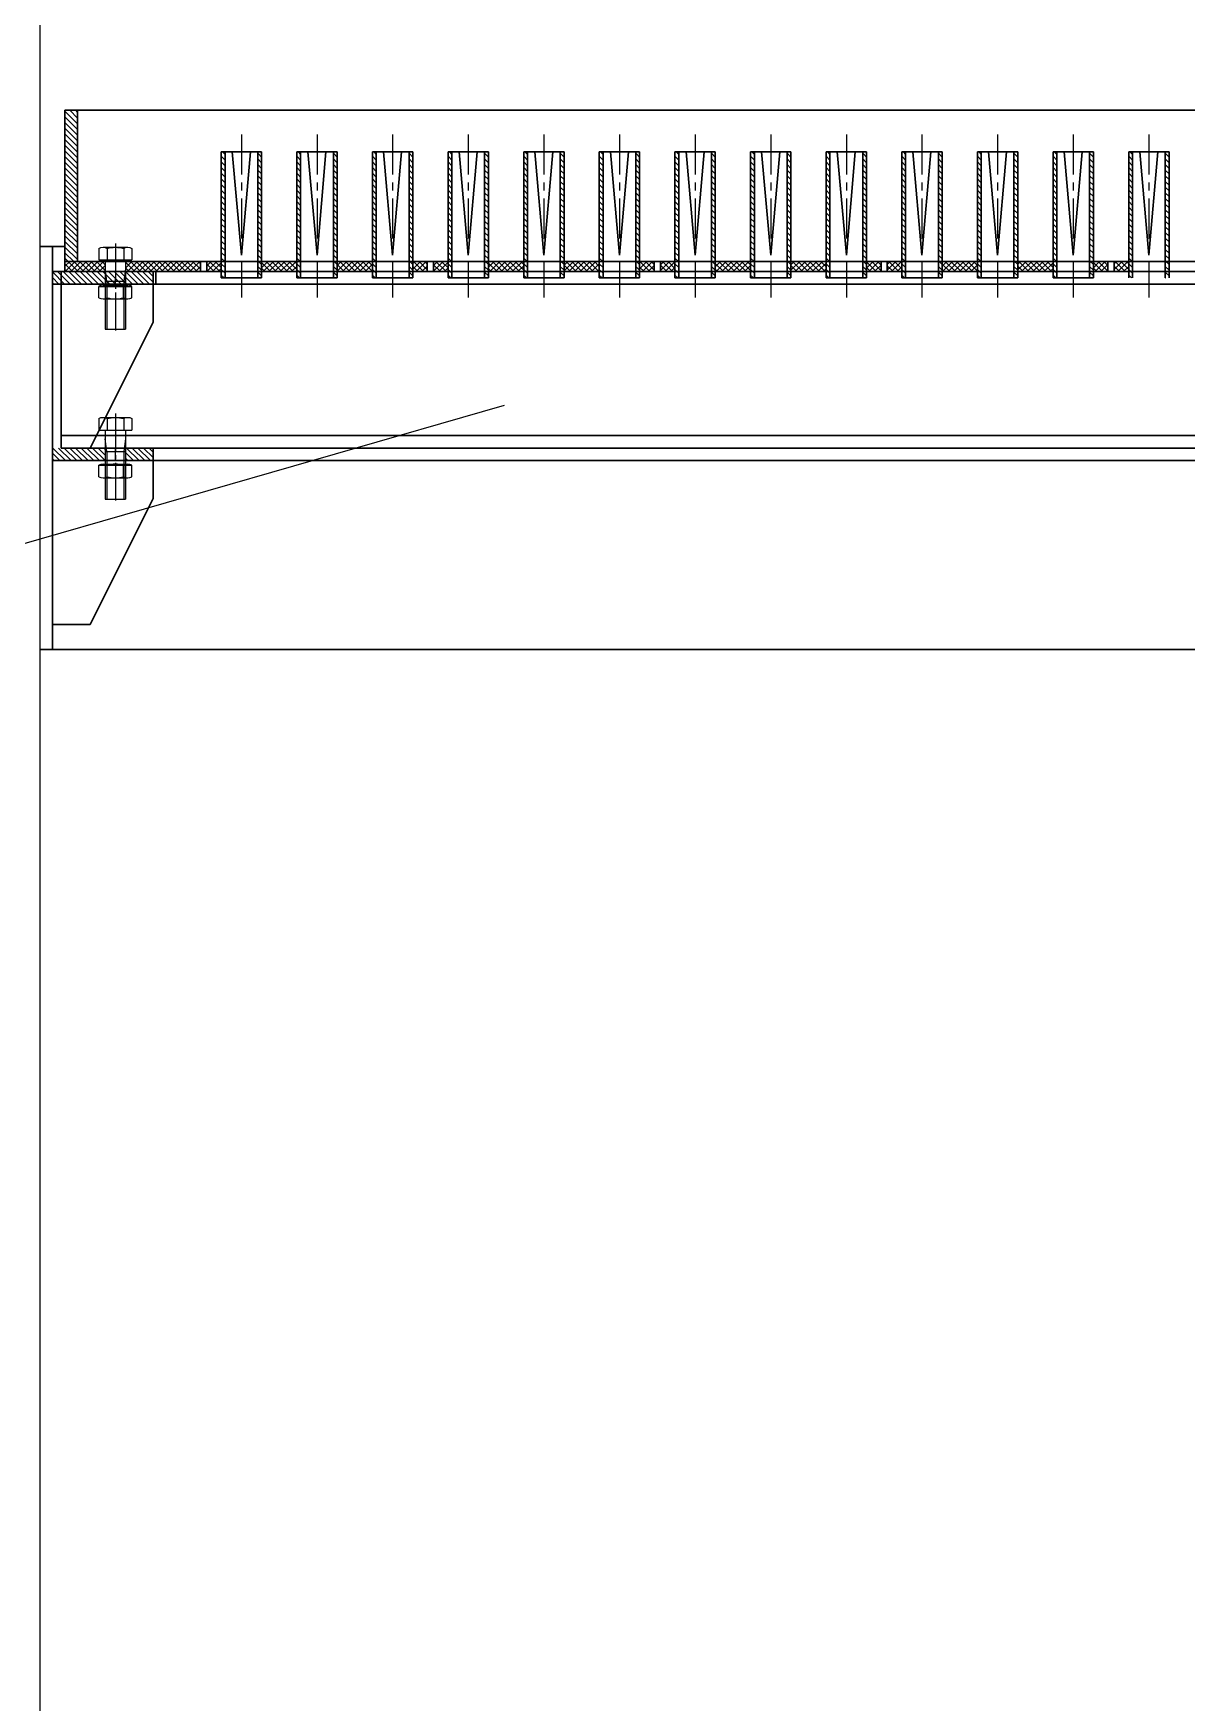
# Model space of a CAD drawing. Header units: millimetres. Extents: x -1286879 to -1269059, y -656245 to -631015.
# Drawn here: x -1283837 to -1282922, y -645422 to -644098 of the extents above; entities that cross this region are included whole.
import ezdxf

# ---------------------------------------------------------------- set-up
doc = ezdxf.new("R2010")
doc.units = ezdxf.units.MM
doc.linetypes.add('CENTER', pattern=[50.8, 31.75, -6.35, 6.35, -6.35])
doc.linetypes.add('EB_DASHDOT', pattern=[39, 30, -3, 3, -3])
doc.layers.get('0').update_dxf_attribs({"linetype": 'CONTINUOUS'})
for name, color, linetype in [('EbLayer1', 7, 'CONTINUOUS'), ('EbLayer2', 1, 'EB_DASHDOT'), ('EbLayer4', 7, 'CONTINUOUS')]:
    doc.layers.add(name, color=color, linetype=linetype)
pattern_1 = [(135, (-2535402.567, -125150.8062), (2.24506403, 2.24506403), []), (45, (-2535402.567, -125150.8062), (2.24506403, -2.24506403), [])]
pattern_2 = [(135, (-2535402.567, -125150.8062), (2.24506403, 2.24506403), [])]

# ---------------------------------------------------------------- blocks, each defined once
blk = doc.blocks.new('EB_BLOCK1', base_point=(-28.1, -59.9))
at = {"layer": 'EbLayer1'}
for p, q in [((-38.1, -50.1), (-38.1, -69.7)), ((-37.2, -46.8), (-28.1, -46.8)), ((-28.1, -46.8), (-28.1, -73)), ((-28.1, -51.9), (-28.1, -67.9)), ((-28.1, -51.9), (26.9, -51.9)), ((-11.1, -51.9), (-11.1, -67.9)), ((26.9, -51.9), (26.9, -67.9)), ((-37.2, -53.4), (-28.1, -53.4)), ((-37.2, -66.5), (-28.1, -66.5)), ((-37.2, -73), (-28.1, -73)), ((-28.1, -67.9), (26.9, -67.9))]:
    blk.add_line(p, q, dxfattribs=at)
for centre, radius, start, end in [((-31.8, -50.1), 6.34, 148.9424, 211.0576), ((-14.1, -59.9), 24, 164.1807, 195.8193), ((-31.8, -69.7), 6.34, 148.9424, 211.0576)]:
    blk.add_arc(centre, radius, start, end, dxfattribs=at)
at = {"layer": 'EbLayer2', "linetype": 'EB_DASHDOT'}
blk.add_line((-41.1, -59.9), (29.9, -59.9), dxfattribs=at)
at = {"layer": 'EbLayer4'}
for p, q in [((-11.1, -53.1), (-21.1, -51.9)), ((-11.1, -53.1), (26.9, -53.1)), ((-21.1, -67.9), (-11.1, -66.7)), ((-11.1, -66.7), (26.9, -66.7))]:
    blk.add_line(p, q, dxfattribs=at)

msp = doc.modelspace()

# ---------------------------------------------------------------- hatches: boundary and pattern name
h = msp.add_hatch()
h.set_pattern_fill('ANSI31', color=256, style=0)
h.set_pattern_definition(pattern_2)
h.paths.add_polyline_path([(-1283811.7, -644158.6), (-1283801.7, -644158.6), (-1283801.7, -644278.6), (-1283811.7, -644278.6)])
at = {"ltscale": 0.5}
h = msp.add_hatch(dxfattribs=at)
h.set_pattern_fill('ANSI31', color=256, style=0)
h.set_pattern_definition([(135, (-2536122.567, -125150.8062), (2.24506403, 2.24506403), [])])
h.paths.add_polyline_path([(-1283658.7, -644191.6), (-1283655.7, -644191.6), (-1283655.7, -644291.6), (-1283658.7, -644291.6)])
h.paths.add_polyline_path([(-1283687.7, -644191.6), (-1283684.7, -644191.6), (-1283684.7, -644291.6), (-1283687.7, -644291.6)])
h = msp.add_hatch(dxfattribs=at)
h.set_pattern_fill('ANSI31', color=256, style=0)
h.set_pattern_definition([(135, (-2536062.567, -125150.8062), (2.24506403, 2.24506403), [])])
h.paths.add_polyline_path([(-1283598.7, -644191.6), (-1283595.7, -644191.6), (-1283595.7, -644291.6), (-1283598.7, -644291.6)])
h.paths.add_polyline_path([(-1283627.7, -644191.6), (-1283624.7, -644191.6), (-1283624.7, -644291.6), (-1283627.7, -644291.6)])
h = msp.add_hatch(dxfattribs=at)
h.set_pattern_fill('ANSI31', color=256, style=0)
h.set_pattern_definition([(135, (-2536002.567, -125150.8062), (2.24506403, 2.24506403), [])])
h.paths.add_polyline_path([(-1283538.7, -644191.6), (-1283535.7, -644191.6), (-1283535.7, -644291.6), (-1283538.7, -644291.6)])
h.paths.add_polyline_path([(-1283567.7, -644191.6), (-1283564.7, -644191.6), (-1283564.7, -644291.6), (-1283567.7, -644291.6)])
h = msp.add_hatch(dxfattribs=at)
h.set_pattern_fill('ANSI31', color=256, style=0)
h.set_pattern_definition([(135, (-2535942.567, -125150.8062), (2.24506403, 2.24506403), [])])
h.paths.add_polyline_path([(-1283478.7, -644191.6), (-1283475.7, -644191.6), (-1283475.7, -644291.6), (-1283478.7, -644291.6)])
h.paths.add_polyline_path([(-1283507.7, -644191.6), (-1283504.7, -644191.6), (-1283504.7, -644291.6), (-1283507.7, -644291.6)])
h = msp.add_hatch(dxfattribs=at)
h.set_pattern_fill('ANSI31', color=256, style=0)
h.set_pattern_definition([(135, (-2535882.567, -125150.8062), (2.24506403, 2.24506403), [])])
h.paths.add_polyline_path([(-1283418.7, -644191.6), (-1283415.7, -644191.6), (-1283415.7, -644291.6), (-1283418.7, -644291.6)])
h.paths.add_polyline_path([(-1283447.7, -644191.6), (-1283444.7, -644191.6), (-1283444.7, -644291.6), (-1283447.7, -644291.6)])
h = msp.add_hatch(dxfattribs=at)
h.set_pattern_fill('ANSI31', color=256, style=0)
h.set_pattern_definition([(135, (-2535822.567, -125150.8062), (2.24506403, 2.24506403), [])])
h.paths.add_polyline_path([(-1283358.7, -644191.6), (-1283355.7, -644191.6), (-1283355.7, -644291.6), (-1283358.7, -644291.6)])
h.paths.add_polyline_path([(-1283387.7, -644191.6), (-1283384.7, -644191.6), (-1283384.7, -644291.6), (-1283387.7, -644291.6)])
h = msp.add_hatch(dxfattribs=at)
h.set_pattern_fill('ANSI31', color=256, style=0)
h.set_pattern_definition([(135, (-2535762.567, -125150.8062), (2.24506403, 2.24506403), [])])
h.paths.add_polyline_path([(-1283298.7, -644191.6), (-1283295.7, -644191.6), (-1283295.7, -644291.6), (-1283298.7, -644291.6)])
h.paths.add_polyline_path([(-1283327.7, -644191.6), (-1283324.7, -644191.6), (-1283324.7, -644291.6), (-1283327.7, -644291.6)])
h = msp.add_hatch(dxfattribs=at)
h.set_pattern_fill('ANSI31', color=256, style=0)
h.set_pattern_definition([(135, (-2535702.567, -125150.8062), (2.24506403, 2.24506403), [])])
h.paths.add_polyline_path([(-1283238.7, -644191.6), (-1283235.7, -644191.6), (-1283235.7, -644291.6), (-1283238.7, -644291.6)])
h.paths.add_polyline_path([(-1283267.7, -644191.6), (-1283264.7, -644191.6), (-1283264.7, -644291.6), (-1283267.7, -644291.6)])
h = msp.add_hatch(dxfattribs=at)
h.set_pattern_fill('ANSI31', color=256, style=0)
h.set_pattern_definition([(135, (-2535642.567, -125150.8062), (2.24506403, 2.24506403), [])])
h.paths.add_polyline_path([(-1283178.7, -644191.6), (-1283175.7, -644191.6), (-1283175.7, -644291.6), (-1283178.7, -644291.6)])
h.paths.add_polyline_path([(-1283207.7, -644191.6), (-1283204.7, -644191.6), (-1283204.7, -644291.6), (-1283207.7, -644291.6)])
h = msp.add_hatch(dxfattribs=at)
h.set_pattern_fill('ANSI31', color=256, style=0)
h.set_pattern_definition([(135, (-2535582.567, -125150.8062), (2.24506403, 2.24506403), [])])
h.paths.add_polyline_path([(-1283118.7, -644191.6), (-1283115.7, -644191.6), (-1283115.7, -644291.6), (-1283118.7, -644291.6)])
h.paths.add_polyline_path([(-1283147.7, -644191.6), (-1283144.7, -644191.6), (-1283144.7, -644291.6), (-1283147.7, -644291.6)])
h = msp.add_hatch(dxfattribs=at)
h.set_pattern_fill('ANSI31', color=256, style=0)
h.set_pattern_definition([(135, (-2535522.567, -125150.8062), (2.24506403, 2.24506403), [])])
h.paths.add_polyline_path([(-1283058.7, -644191.6), (-1283055.7, -644191.6), (-1283055.7, -644291.6), (-1283058.7, -644291.6)])
h.paths.add_polyline_path([(-1283087.7, -644191.6), (-1283084.7, -644191.6), (-1283084.7, -644291.6), (-1283087.7, -644291.6)])
h = msp.add_hatch(dxfattribs=at)
h.set_pattern_fill('ANSI31', color=256, style=0)
h.set_pattern_definition([(135, (-2535462.567, -125150.8062), (2.24506403, 2.24506403), [])])
h.paths.add_polyline_path([(-1282998.7, -644191.6), (-1282995.7, -644191.6), (-1282995.7, -644291.6), (-1282998.7, -644291.6)])
h.paths.add_polyline_path([(-1283027.7, -644191.6), (-1283024.7, -644191.6), (-1283024.7, -644291.6), (-1283027.7, -644291.6)])
h = msp.add_hatch(dxfattribs=at)
h.set_pattern_fill('ANSI31', color=256, style=0)
h.set_pattern_definition(pattern_2)
h.paths.add_polyline_path([(-1282938.7, -644191.6), (-1282935.7, -644191.6), (-1282935.7, -644291.6), (-1282938.7, -644291.6)])
h.paths.add_polyline_path([(-1282967.7, -644191.6), (-1282964.7, -644191.6), (-1282964.7, -644291.6), (-1282967.7, -644291.6)])
h = msp.add_hatch()
h.set_pattern_fill('ANSI37', color=256, style=0)
h.set_pattern_definition(pattern_1)
h.paths.add_polyline_path([(-1283779.7, -644278.6), (-1283779.7, -644286.6), (-1283811.7, -644286.6), (-1283811.7, -644278.6)])
h.paths.add_polyline_path([(-1283763.7, -644286.6), (-1283763.7, -644278.6), (-1283704.2, -644278.6), (-1283704.2, -644286.6)])
h.paths.add_polyline_path([(-1283699.2, -644286.6), (-1283699.2, -644278.6), (-1283687.7, -644278.6), (-1283687.7, -644286.6)])
h = msp.add_hatch()
h.set_pattern_fill('ANSI37', color=256, style=0)
h.set_pattern_definition(pattern_1)
h.paths.add_polyline_path([(-1283627.7, -644286.6), (-1283627.7, -644278.6), (-1283655.7, -644278.6), (-1283655.7, -644286.6)])
h.paths.add_polyline_path([(-1283567.7, -644286.6), (-1283567.7, -644278.6), (-1283595.7, -644278.6), (-1283595.7, -644286.6)])
h.paths.add_polyline_path([(-1283524.2, -644286.6), (-1283524.2, -644278.6), (-1283535.7, -644278.6), (-1283535.7, -644286.6)])
h.paths.add_polyline_path([(-1283507.7, -644286.6), (-1283507.7, -644278.6), (-1283519.2, -644278.6), (-1283519.2, -644286.6)])
h.paths.add_polyline_path([(-1283447.7, -644286.6), (-1283447.7, -644278.6), (-1283475.7, -644278.6), (-1283475.7, -644286.6)])
h.paths.add_polyline_path([(-1283387.7, -644286.6), (-1283387.7, -644278.6), (-1283415.7, -644278.6), (-1283415.7, -644286.6)])
h.paths.add_polyline_path([(-1283344.2, -644286.6), (-1283344.2, -644278.6), (-1283355.7, -644278.6), (-1283355.7, -644286.6)])
h.paths.add_polyline_path([(-1283327.7, -644278.6), (-1283339.2, -644278.6), (-1283339.2, -644286.6), (-1283327.7, -644286.6)])
h = msp.add_hatch()
h.set_pattern_fill('ANSI37', color=256, style=0)
h.set_pattern_definition(pattern_1)
h.paths.add_polyline_path([(-1283267.7, -644286.6), (-1283267.7, -644278.6), (-1283295.7, -644278.6), (-1283295.7, -644286.6)])
h.paths.add_polyline_path([(-1283207.7, -644286.6), (-1283207.7, -644278.6), (-1283235.7, -644278.6), (-1283235.7, -644286.6)])
h.paths.add_polyline_path([(-1283164.2, -644278.6), (-1283175.7, -644278.6), (-1283175.7, -644286.6), (-1283164.2, -644286.6)])
h.paths.add_polyline_path([(-1283147.7, -644286.6), (-1283147.7, -644278.6), (-1283159.2, -644278.6), (-1283159.2, -644286.6)])
h.paths.add_polyline_path([(-1283087.7, -644286.6), (-1283087.7, -644278.6), (-1283115.7, -644278.6), (-1283115.7, -644286.6)])
h.paths.add_polyline_path([(-1283027.7, -644286.6), (-1283027.7, -644278.6), (-1283055.7, -644278.6), (-1283055.7, -644286.6)])
h.paths.add_polyline_path([(-1282984.2, -644286.6), (-1282984.2, -644278.6), (-1282995.7, -644278.6), (-1282995.7, -644286.6)])
h.paths.add_polyline_path([(-1282967.7, -644286.6), (-1282967.7, -644278.6), (-1282979.2, -644278.6), (-1282979.2, -644286.6)])
h = msp.add_hatch(dxfattribs=at)
h.set_pattern_fill('ANSI31', color=256, style=0)
h.set_pattern_definition([(135, (-2550376.083, -126156.0307), (2.24506403, 2.24506403), [])])
h.paths.add_polyline_path([(-1283821.7, -644296.6), (-1283821.7, -644286.6), (-1283741.7, -644286.6), (-1283741.7, -644296.6)])
h.paths.add_polyline_path([(-1283821.7, -644436.6), (-1283821.7, -644426.6), (-1283779.7, -644426.6), (-1283779.7, -644436.6)])
h.paths.add_polyline_path([(-1283741.7, -644426.6), (-1283741.7, -644436.6), (-1283763.7, -644436.6), (-1283763.7, -644426.6)])

# ---------------------------------------------------------------- linework, layer by layer
at = {"color": 4, "ltscale": 0.5}
msp.add_line((-1283831.7, -632986.6), (-1283831.7, -652136.6), dxfattribs=at)
at = {"ltscale": 0.5}
msp.add_line((-1284639.8, -644731.4), (-1283463, -644392.6), dxfattribs=at)
at = {"layer": 'EbLayer1'}
for p, q in [((-1283784.8, -644298.3), (-1283758.7, -644298.3)), ((-1283784.8, -644307.4), (-1283784.8, -644298.3)), ((-1283781.5, -644297.4), (-1283761.9, -644297.4)), ((-1283781.5, -644308.3), (-1283761.9, -644308.3)), ((-1283779.7, -644298.3), (-1283763.7, -644298.3)), ((-1283778.3, -644307.4), (-1283778.3, -644298.3)), ((-1283765.2, -644307.4), (-1283765.2, -644298.3)), ((-1283758.7, -644307.4), (-1283758.7, -644298.3)), ((-1283784.8, -644440.3), (-1283758.7, -644440.3)), ((-1283784.8, -644449.4), (-1283784.8, -644440.3)), ((-1283781.5, -644439.4), (-1283761.9, -644439.4)), ((-1283779.7, -644440.3), (-1283763.7, -644440.3)), ((-1283778.3, -644449.4), (-1283778.3, -644440.3)), ((-1283765.2, -644449.4), (-1283765.2, -644440.3)), ((-1283758.7, -644449.4), (-1283758.7, -644440.3)), ((-1283781.5, -644450.3), (-1283761.9, -644450.3))]:
    msp.add_line(p, q, dxfattribs=at)
for centre, radius, start, end in [((-1283781.5, -644303.7), 6.34, 58.9424, 121.0576), ((-1283781.5, -644301.9), 6.34, 238.9424, 301.0576), ((-1283771.7, -644321.4), 24, 74.1807, 105.8193), ((-1283771.7, -644284.3), 24, 254.1807, 285.8193), ((-1283761.9, -644303.7), 6.34, 58.9424, 121.0576), ((-1283761.9, -644301.9), 6.34, 238.9424, 301.0576), ((-1283781.5, -644445.7), 6.34, 58.9424, 121.0576), ((-1283771.7, -644463.4), 24, 74.1807, 105.8193), ((-1283761.9, -644445.7), 6.34, 58.9424, 121.0576), ((-1283781.5, -644443.9), 6.34, 238.9424, 301.0576), ((-1283771.7, -644426.3), 24, 254.1807, 285.8193), ((-1283761.9, -644443.9), 6.34, 238.9424, 301.0576)]:
    msp.add_arc(centre, radius, start, end, dxfattribs=at)
at = {"layer": 'EbLayer2', "color": 7, "linetype": 'CENTER'}
for p, q in [((-1283671.7, -644177.7), (-1283671.7, -644307.2)), ((-1283611.7, -644177.7), (-1283611.7, -644307.2)), ((-1283551.7, -644177.7), (-1283551.7, -644307.2)), ((-1283491.7, -644177.7), (-1283491.7, -644307.2)), ((-1283431.7, -644177.7), (-1283431.7, -644307.2)), ((-1283371.7, -644177.7), (-1283371.7, -644307.2)), ((-1283311.7, -644177.7), (-1283311.7, -644307.2)), ((-1283251.7, -644177.7), (-1283251.7, -644307.2)), ((-1283191.7, -644177.7), (-1283191.7, -644307.2)), ((-1283131.7, -644177.7), (-1283131.7, -644307.2)), ((-1283071.7, -644177.7), (-1283071.7, -644307.2)), ((-1283011.7, -644177.7), (-1283011.7, -644307.2)), ((-1282951.7, -644177.7), (-1282951.7, -644307.2))]:
    msp.add_line(p, q, dxfattribs=at)
at = {"layer": 'EbLayer2', "color": 7, "linetype": 'EB_DASHDOT', "ltscale": 20}
for p, q in [((-1283771.7, -644296.3), (-1283771.7, -644291.3)), ((-1283771.7, -644296.3), (-1283771.7, -644291.3)), ((-1283771.7, -644296.3), (-1283771.7, -644291.3)), ((-1283771.7, -644436.3), (-1283771.7, -644426.3)), ((-1283771.7, -644436.3), (-1283771.7, -644426.3)), ((-1283771.7, -644436.3), (-1283771.7, -644426.3))]:
    msp.add_line(p, q, dxfattribs=at)
at = {"layer": 'EbLayer4', "color": 6, "linetype": 'Continuous', "lineweight": 30}
for p, q in [((-1281851.7, -644158.6), (-1283811.7, -644158.6)), ((-1283811.7, -644286.6), (-1283811.7, -644158.6)), ((-1283801.7, -644278.6), (-1283801.7, -644158.6)), ((-1283687.7, -644291.6), (-1283687.7, -644191.6)), ((-1283687.7, -644191.6), (-1283655.7, -644191.6)), ((-1283684.7, -644291.6), (-1283684.7, -644191.6)), ((-1283671.7, -644273.6), (-1283678.9, -644191.6)), ((-1283671.7, -644273.6), (-1283664.6, -644191.6)), ((-1283658.7, -644291.6), (-1283658.7, -644191.6)), ((-1283655.7, -644291.6), (-1283655.7, -644191.6)), ((-1283627.7, -644291.6), (-1283627.7, -644191.6)), ((-1283627.7, -644191.6), (-1283595.7, -644191.6)), ((-1283624.7, -644291.6), (-1283624.7, -644191.6)), ((-1283611.7, -644273.6), (-1283618.9, -644191.6)), ((-1283611.7, -644273.6), (-1283604.6, -644191.6)), ((-1283598.7, -644291.6), (-1283598.7, -644191.6)), ((-1283595.7, -644291.6), (-1283595.7, -644191.6)), ((-1283567.7, -644291.6), (-1283567.7, -644191.6)), ((-1283567.7, -644191.6), (-1283535.7, -644191.6)), ((-1283564.7, -644291.6), (-1283564.7, -644191.6)), ((-1283551.7, -644273.6), (-1283558.9, -644191.6)), ((-1283551.7, -644273.6), (-1283544.6, -644191.6)), ((-1283538.7, -644291.6), (-1283538.7, -644191.6)), ((-1283535.7, -644291.6), (-1283535.7, -644191.6)), ((-1283507.7, -644291.6), (-1283507.7, -644191.6)), ((-1283507.7, -644191.6), (-1283475.7, -644191.6)), ((-1283504.7, -644291.6), (-1283504.7, -644191.6)), ((-1283491.7, -644273.6), (-1283498.9, -644191.6)), ((-1283491.7, -644273.6), (-1283484.6, -644191.6)), ((-1283478.7, -644291.6), (-1283478.7, -644191.6)), ((-1283475.7, -644291.6), (-1283475.7, -644191.6)), ((-1283447.7, -644291.6), (-1283447.7, -644191.6)), ((-1283447.7, -644191.6), (-1283415.7, -644191.6)), ((-1283444.7, -644291.6), (-1283444.7, -644191.6)), ((-1283431.7, -644273.6), (-1283438.9, -644191.6)), ((-1283431.7, -644273.6), (-1283424.6, -644191.6)), ((-1283418.7, -644291.6), (-1283418.7, -644191.6)), ((-1283415.7, -644291.6), (-1283415.7, -644191.6)), ((-1283387.7, -644291.6), (-1283387.7, -644191.6)), ((-1283387.7, -644191.6), (-1283355.7, -644191.6)), ((-1283384.7, -644291.6), (-1283384.7, -644191.6)), ((-1283371.7, -644273.6), (-1283378.9, -644191.6)), ((-1283371.7, -644273.6), (-1283364.6, -644191.6)), ((-1283358.7, -644291.6), (-1283358.7, -644191.6)), ((-1283355.7, -644291.6), (-1283355.7, -644191.6)), ((-1283327.7, -644291.6), (-1283327.7, -644191.6)), ((-1283327.7, -644191.6), (-1283295.7, -644191.6)), ((-1283324.7, -644291.6), (-1283324.7, -644191.6)), ((-1283311.7, -644273.6), (-1283318.9, -644191.6)), ((-1283311.7, -644273.6), (-1283304.6, -644191.6)), ((-1283298.7, -644291.6), (-1283298.7, -644191.6)), ((-1283295.7, -644291.6), (-1283295.7, -644191.6)), ((-1283267.7, -644291.6), (-1283267.7, -644191.6)), ((-1283267.7, -644191.6), (-1283235.7, -644191.6)), ((-1283264.7, -644291.6), (-1283264.7, -644191.6)), ((-1283251.7, -644273.6), (-1283258.9, -644191.6)), ((-1283251.7, -644273.6), (-1283244.6, -644191.6)), ((-1283238.7, -644291.6), (-1283238.7, -644191.6)), ((-1283235.7, -644291.6), (-1283235.7, -644191.6)), ((-1283207.7, -644291.6), (-1283207.7, -644191.6)), ((-1283207.7, -644191.6), (-1283175.7, -644191.6)), ((-1283204.7, -644291.6), (-1283204.7, -644191.6)), ((-1283191.7, -644273.6), (-1283198.9, -644191.6)), ((-1283191.7, -644273.6), (-1283184.6, -644191.6)), ((-1283178.7, -644291.6), (-1283178.7, -644191.6)), ((-1283175.7, -644291.6), (-1283175.7, -644191.6)), ((-1283147.7, -644291.6), (-1283147.7, -644191.6)), ((-1283147.7, -644191.6), (-1283115.7, -644191.6)), ((-1283144.7, -644291.6), (-1283144.7, -644191.6)), ((-1283131.7, -644273.6), (-1283138.9, -644191.6)), ((-1283131.7, -644273.6), (-1283124.6, -644191.6)), ((-1283118.7, -644291.6), (-1283118.7, -644191.6)), ((-1283115.7, -644291.6), (-1283115.7, -644191.6)), ((-1283087.7, -644291.6), (-1283087.7, -644191.6)), ((-1283087.7, -644191.6), (-1283055.7, -644191.6)), ((-1283084.7, -644291.6), (-1283084.7, -644191.6)), ((-1283071.7, -644273.6), (-1283078.9, -644191.6)), ((-1283071.7, -644273.6), (-1283064.6, -644191.6)), ((-1283058.7, -644291.6), (-1283058.7, -644191.6)), ((-1283055.7, -644291.6), (-1283055.7, -644191.6)), ((-1283027.7, -644291.6), (-1283027.7, -644191.6)), ((-1283027.7, -644191.6), (-1282995.7, -644191.6)), ((-1283024.7, -644291.6), (-1283024.7, -644191.6)), ((-1283011.7, -644273.6), (-1283018.9, -644191.6)), ((-1283011.7, -644273.6), (-1283004.6, -644191.6)), ((-1282998.7, -644291.6), (-1282998.7, -644191.6)), ((-1282995.7, -644291.6), (-1282995.7, -644191.6)), ((-1282967.7, -644291.6), (-1282967.7, -644191.6)), ((-1282967.7, -644191.6), (-1282935.7, -644191.6)), ((-1282964.7, -644291.6), (-1282964.7, -644191.6)), ((-1282951.7, -644273.6), (-1282958.9, -644191.6)), ((-1282951.7, -644273.6), (-1282944.6, -644191.6)), ((-1282938.7, -644291.6), (-1282938.7, -644191.6)), ((-1282935.7, -644291.6), (-1282935.7, -644191.6)), ((-1283831.7, -644266.6), (-1283811.7, -644266.6)), ((-1283821.7, -644586.6), (-1283821.7, -644266.6)), ((-1282787.7, -644278.6), (-1283811.7, -644278.6)), ((-1283704.2, -644278.6), (-1283704.2, -644286.6)), ((-1283699.2, -644278.6), (-1283699.2, -644286.6)), ((-1283655.7, -644278.6), (-1283627.7, -644278.6)), ((-1283595.7, -644278.6), (-1283567.7, -644278.6)), ((-1283535.7, -644278.6), (-1283507.7, -644278.6)), ((-1283524.2, -644278.6), (-1283524.2, -644286.6)), ((-1283519.2, -644278.6), (-1283519.2, -644286.6)), ((-1283475.7, -644278.6), (-1283447.7, -644278.6)), ((-1283415.7, -644278.6), (-1283387.7, -644278.6)), ((-1283355.7, -644278.6), (-1283327.7, -644278.6)), ((-1283344.2, -644278.6), (-1283344.2, -644286.6)), ((-1283339.2, -644278.6), (-1283339.2, -644286.6)), ((-1283295.7, -644278.6), (-1283267.7, -644278.6)), ((-1283235.7, -644278.6), (-1283207.7, -644278.6)), ((-1283175.7, -644278.6), (-1283147.7, -644278.6)), ((-1283164.2, -644278.6), (-1283164.2, -644286.6)), ((-1283159.2, -644278.6), (-1283159.2, -644286.6)), ((-1283115.7, -644278.6), (-1283087.7, -644278.6)), ((-1283055.7, -644278.6), (-1283027.7, -644278.6)), ((-1282995.7, -644278.6), (-1282967.7, -644278.6)), ((-1282984.2, -644278.6), (-1282984.2, -644286.6)), ((-1282979.2, -644278.6), (-1282979.2, -644286.6)), ((-1283821.7, -644286.6), (-1283741.7, -644286.6)), ((-1283821.7, -644286.6), (-1283741.7, -644286.6)), ((-1282781.7, -644286.6), (-1283814.7, -644286.6)), ((-1283814.7, -644286.6), (-1283814.7, -644426.6)), ((-1283741.7, -644286.6), (-1283741.7, -644296.6)), ((-1283739.7, -644286.6), (-1283739.7, -644296.6)), ((-1283687.7, -644291.6), (-1283655.7, -644291.6)), ((-1283655.7, -644286.6), (-1283627.7, -644286.6)), ((-1283627.7, -644291.6), (-1283595.7, -644291.6)), ((-1283595.7, -644286.6), (-1283567.7, -644286.6)), ((-1283567.7, -644291.6), (-1283535.7, -644291.6)), ((-1283535.7, -644286.6), (-1283507.7, -644286.6)), ((-1283507.7, -644291.6), (-1283475.7, -644291.6)), ((-1283475.7, -644286.6), (-1283447.7, -644286.6)), ((-1283447.7, -644291.6), (-1283415.7, -644291.6)), ((-1283415.7, -644286.6), (-1283387.7, -644286.6)), ((-1283387.7, -644291.6), (-1283355.7, -644291.6)), ((-1283355.7, -644286.6), (-1283327.7, -644286.6)), ((-1283327.7, -644291.6), (-1283295.7, -644291.6)), ((-1283295.7, -644286.6), (-1283267.7, -644286.6)), ((-1283267.7, -644291.6), (-1283235.7, -644291.6)), ((-1283235.7, -644286.6), (-1283207.7, -644286.6)), ((-1283207.7, -644291.6), (-1283175.7, -644291.6)), ((-1283175.7, -644286.6), (-1283147.7, -644286.6)), ((-1283147.7, -644291.6), (-1283115.7, -644291.6)), ((-1283115.7, -644286.6), (-1283087.7, -644286.6)), ((-1283087.7, -644291.6), (-1283055.7, -644291.6)), ((-1283055.7, -644286.6), (-1283027.7, -644286.6)), ((-1283027.7, -644291.6), (-1282995.7, -644291.6)), ((-1282995.7, -644286.6), (-1282967.7, -644286.6)), ((-1283821.7, -644426.6), (-1283821.7, -644296.6)), ((-1283821.7, -644296.6), (-1283741.7, -644296.6)), ((-1281848.7, -644296.6), (-1283814.7, -644296.6)), ((-1283814.7, -644296.6), (-1283814.7, -644426.6)), ((-1283741.7, -644326.6), (-1283741.7, -644296.6)), ((-1283741.7, -644326.6), (-1283791.7, -644426.6)), ((-1281848.7, -644416.6), (-1283814.7, -644416.6)), ((-1283791.7, -644416.6), (-1283814.7, -644416.6)), ((-1281841.7, -644426.6), (-1283814.7, -644426.6)), ((-1283741.7, -644426.6), (-1283741.7, -644436.6)), ((-1283821.7, -644436.6), (-1283741.7, -644436.6)), ((-1281921.7, -644436.6), (-1283814.7, -644436.6)), ((-1283741.7, -644466.6), (-1283741.7, -644436.6)), ((-1283741.7, -644466.6), (-1283791.7, -644566.6)), ((-1283791.7, -644566.6), (-1283821.7, -644566.6)), ((-1281831.7, -644586.6), (-1283831.7, -644586.6))]:
    msp.add_line(p, q, dxfattribs=at)

# ---------------------------------------------------------------- block references
at = {"layer": 'EbLayer1', "xscale": -1, "rotation": 90}
for p in [(-1283771.7, -644277.3), (-1283771.7, -644412.3)]:
    msp.add_blockref('EB_BLOCK1', p, dxfattribs=at)

doc.saveas('drawing.dxf')
